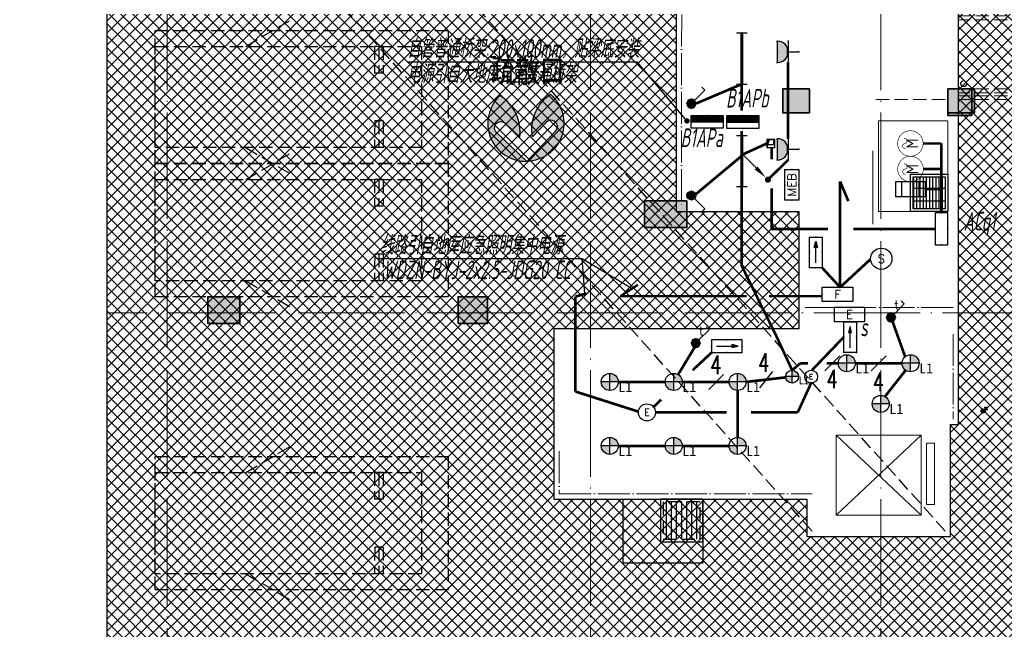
# Model space of a CAD drawing. Extents: x 2803505 to 5851001, y -1372902 to 24339.
# Drawn here: x 2844173 to 2862703, y -725769 to -714289 of the extents above; entities that cross this region are included whole.
import ezdxf
from ezdxf.enums import TextEntityAlignment as Align
from ezdxf.xclip import XClip

# ---------------------------------------------------------------- set-up
doc = ezdxf.new("R2010")
doc.units = 0
doc.header["$LTSCALE"] = 1000
doc.header["$MEASUREMENT"] = 0
doc.header["$XCLIPFRAME"] = 2
for name, pattern in [('#P_--_20B1_001_t3$0$DASH', [0.35, 0.25, -0.1]), ('__DASH', [0.35, 0.25, -0.1]), ('DASH', [0.35, 0.25, -0.1]), ('DOTE', [2.4200000000000004, 2, -0.2, 0.02, -0.2]), ('HIDDEN', [0.375, 0.25, -0.125])]:
    doc.linetypes.add(name, pattern=pattern)
doc.layers.get('0').update_dxf_attribs({"linetype": 'CONTINUOUS'})
for name, color, linetype in [('!!电气', 1, 'CONTINUOUS'), ('0-R疏散口', 20, 'CONTINUOUS'), ('0-R集水坑', 191, 'CONTINUOUS'), ('DIM-消防', 3, 'CONTINUOUS'), ('DIM-照明', 7, 'CONTINUOUS'), ('E-天花灯具', 92, 'CONTINUOUS'), ('ELEMENT', 3, 'CONTINUOUS'), ('EQUIP-插座', 3, 'CONTINUOUS'), ('EQUIP-照明', 3, 'CONTINUOUS'), ('EQUIP-箱柜', 3, 'CONTINUOUS'), ('HS-A-停车位（标准）', 9, 'CONTINUOUS'), ('LWIRE', 4, 'CONTINUOUS'), ('TEL_TEXT', 7, 'CONTINUOUS'), ('VPIPE-雨水', 4, 'DASH'), ('WIRE-动力', 7, 'CONTINUOUS'), ('WIRE-应急', 1, 'DASH'), ('WIRE-消防', 4, 'CONTINUOUS'), ('WIRE-照明', 2, 'CONTINUOUS'), ('人防集水坑', 11, 'CONTINUOUS'), ('审核', 1, 'CONTINUOUS'), ('疏散口', 20, 'CONTINUOUS')]:
    doc.layers.add(name, color=color, linetype=linetype)
for name, color, linetype, lineweight in [('3.5方案汇报，与郭总、侯月琴确定户型_t8$0$STAIR', 2, 'CONTINUOUS', 18), ('DOTE', 19, 'DOTE', 9), ('PUB_HATCH', 8, 'CONTINUOUS', 9), ('STAIR', 252, 'CONTINUOUS', 20), ('填充', 251, 'CONTINUOUS', 5), ('排水', 252, 'CONTINUOUS', 20), ('砼柱', 2, 'CONTINUOUS', 35)]:
    doc.layers.add(name, color=color, linetype=linetype, lineweight=lineweight)
doc.styles.add('-宋体', font='', dxfattribs={"width": 0.8})
doc.styles.add('_TCH_DIM_T3', font='SIMPLEX.shx', dxfattribs={"width": 0.7058823529411765, "bigfont": 'GBCBIG.shx'})
doc.styles.add('_TCH_LABEL', font='COMPLEX', dxfattribs={"bigfont": 'GBCBIG'})
doc.styles.add('_TEL_DIM', font='SIMPLEX', dxfattribs={"width": 0.8, "height": 3.5, "bigfont": 'HZTXT'})
doc.styles.add('HZTXT', font='gbeitc.shx', dxfattribs={"width": 0.8, "height": 400, "bigfont": 'hztxt.shx'})
doc.styles.get("Standard").update_dxf_attribs({"font": 'gbenor.shx', "bigfont": 'gbcbig.shx'})
doc.styles.add('黑体', font='simhei.ttf')
doc.styles.get('-宋体').set_extended_font_data('SimSun')

# ---------------------------------------------------------------- blocks, each defined once
blk = doc.blocks.new('A$C1DD019F9')
at = {"layer": '疏散口'}
h = blk.add_hatch(color=256, dxfattribs=at)
edge = h.paths.add_edge_path()
edge.add_line((1657.837590239942, 3315.723901660649), (367.3306208625436, 2025.216944172512))
edge.add_arc((562.7390984487897, 1829.808464785995), 276.3493204781321, 134.999999736071, 315.0000450135555)
edge.add_line((758.1477304548025, 1634.400139819365), (1381.488251060247, 2257.740654682275))
edge.add_arc((-487.2515846193137, 1989.868379143272), 1887.841129295078, -24.12321173134552, 8.157426411511608, ccw=False)
edge.add_arc((-487.2518275084583, 1989.868449001487), 1887.841379523462, 303.5961554791981, 335.8767893464231, ccw=False)
edge.add_arc((1657.83757689014, 1657.627985069564), 1658.095916591085, 89.99999953869542, 228.4172749558772, ccw=False)
h = blk.add_hatch(color=256, dxfattribs=at)
edge = h.paths.add_edge_path()
edge.add_line((1657.837590239942, 3315.723901660649), (2948.344559617341, 2025.216944172512))
edge.add_arc((2752.936082031095, 1829.808464785995), 276.3493204781321, -135.00004501355562, 45.000000263928996, ccw=False)
edge.add_line((2557.527450025082, 1634.400139819365), (1934.186929419636, 2257.740654682275))
edge.add_arc((3802.926765099197, 1989.868379143272), 1887.841129295078, 171.8425735884883, 204.1232117313454)
edge.add_arc((3802.927007988342, 1989.868449001489), 1887.841379523464, 204.123210653577, 236.403844520802)
edge.add_arc((1657.837603589745, 1657.627985069564), 1658.095916591085, 311.5827250441228, 450.0000004613047)
for points in [[(1657.837590239942, 3315.723901660649), (367.3306208625437, 2025.216944172512, 1.000000395120669), (758.1477304548025, 1634.400139819365), (1381.488251060247, 2257.740654682275, -0.1417897514410627), (1235.721885070204, 1218.307265423704, -0.141789732410033), (557.3581269979476, 417.3751685111782, -0.6899650482418342), (1657.837590239942, 3315.723901660649)], [(1657.837590239942, 3315.723901660649), (2948.344559617341, 2025.216944172512, -1.000000395120669), (2557.527450025082, 1634.400139819365), (1934.186929419636, 2257.740654682275, 0.1417897514410627), (2079.953295409679, 1218.307265423704, 0.141789732410033), (2758.317053481937, 417.3751685111782, 0.6899650482418342), (1657.837590239942, 3315.723901660649)]]:
    blk.add_lwpolyline(points, format="xyb", close=True, dxfattribs=at)
blk = doc.blocks.new('A$C25A378E3')
at = {"layer": 'HS-A-停车位（标准）', "linetype": 'DASH'}
for p, q in [((299.9288666398497, 4280.200665866025), (299.9276344913524, 4120.200664976728)), ((299.9288666398497, 4280.200665866025), (799.9285807174165, 4280.00894703425)), ((799.9285807174165, 4280.00894703425), (799.9273485837039, 4120.008946264163)), ((1699.929113851395, 4280.193678615266), (1699.927881702897, 4120.19367778569)), ((1699.929113851395, 4280.193678615266), (2199.928827928961, 4280.001959843212)), ((2199.928827928961, 4280.001959843212), (2199.927595795365, 4120.001958953799)), ((299.9276344913524, 4120.200664976728), (799.9273485837039, 4120.008946264163)), ((299.9282505712472, 4200.200665451237), (799.9279646449722, 4200.00894667895)), ((1699.927881702897, 4120.19367778569), (2199.927595795365, 4120.001958953799)), ((1699.928497782676, 4200.193678200361), (2199.928211856517, 4200.001959428308)), ((300.0205537431175, 1700.046125917463), (-199.9740653929766, 2550.049336581258)), ((2200.020893819514, 1700.035927985562), (2700.026429273654, 2550.032717227354))]:
    blk.add_line(p, q, dxfattribs=at)
for points in [[(1.164153218269348e-10, 5499.999999999884), (2499.999999842257, 5499.971898506512), (2499.938176556607, -0.02810114610474557), (-0.06182328553404659, 3.472669050097466e-07)], [(299.9943796824664, 4999.996627852321), (2199.994379562442, 4999.975270717288), (2199.938176575466, -0.02472896687686443), (299.9381766954903, -0.003371831844560802)]]:
    blk.add_lwpolyline(points, close=True, dxfattribs=at)
blk = doc.blocks.new('TIY8O')
at = {"layer": '0-R集水坑', "linetype": 'DASH'}
h = blk.add_hatch(dxfattribs=at)
h.set_pattern_fill('LINE', color=191, scale=100, angle=-90.00000000000006, style=0)
h.set_pattern_definition([(270, (-235326.6603705898, -492619.8195465856), (95.25, -7.876661409549766e-14), [])])
h.paths.add_polyline_path([(251192.714674465, 63602.66983472076), (251192.7093475896, 62902.669904932), (250492.7095668054, 62902.67580823865), (250492.7161997986, 63602.67580820792)])
at = {"layer": '0-R集水坑', "color": 191, "elevation": 0.4327255357110903}
for points in [[(250442.7090580211, 62452.68549320343), (251942.7090579913, 62452.67601750753), (251942.7166385491, 63652.67601748332), (250442.7166385789, 63652.68549317922)], [(251242.7159861337, 63652.66910502905), (251242.7089670943, 62852.66910505909), (250442.7091281175, 62852.67624693047), (250442.7166384909, 63652.67624689624)]]:
    blk.add_lwpolyline(points, close=True, dxfattribs=at)
at = {"layer": '0-R集水坑', "color": 191, "linetype": 'DASH', "elevation": 0.4327255357110903}
blk.add_lwpolyline([(251192.714674465, 63602.66983472076), (251192.7093475896, 62902.669904932), (250492.7095668054, 62902.67580823865), (250492.7161997986, 63602.67580820792)], close=True, dxfattribs=at)
blk = doc.blocks.new('FSFSFASFSFESFSEF')
at = {"layer": '人防集水坑', "ltscale": 0.8}
h = blk.add_hatch(dxfattribs=at)
h.set_pattern_fill('GRATE', color=256, scale=75, style=0)
h.set_pattern_definition([(270, (-806039.3574039747, 23438904.07928268), (59.53125, -1.822618869043522e-14), []), (360, (-806039.3574039747, 23438904.07928268), (8.748522416193854e-14, 238.125), [])])
h.paths.add_polyline_path([(286466.5787021541, 761315.5335229017), (287066.5787021541, 761315.5335229017), (287066.5787021541, 760715.5335229017), (286466.5787021541, 760715.5335229017)])
at = {"layer": '人防集水坑'}
for points in [[(287116.5787021541, 760665.5335229017), (286416.5787021541, 760665.5335229017), (286416.5787021541, 761365.5335229017), (287116.5787021541, 761365.5335229017)], [(287066.5787021541, 760715.5335229017), (286466.5787021541, 760715.5335229017), (286466.5787021541, 761315.5335229017), (287066.5787021541, 761315.5335229017)]]:
    blk.add_lwpolyline(points, close=True, dxfattribs=at)
at = {"layer": '排水'}
blk.add_lwpolyline([(285816.5787021536, 760665.5335229018), (287116.5787021536, 760665.5335229018), (287116.5787021534, 762365.5335229018), (285816.5787021534, 762365.5335229018)], close=True, dxfattribs=at)
blk = doc.blocks.new('DFBFBFBGF')
at = {"layer": 'STAIR', "color": 252, "linetype": '#P_--_20B1_001_t3$0$DASH'}
for p, q in [((293136.325158803, 754230.1456084143), (287316.5787030022, 754230.1456084143)), ((293136.3251588018, 754030.1456084143), (293136.325158803, 754230.1456084143)), ((293136.3251588031, 754160.1456084616), (287316.5787030022, 754160.1456084708)), ((293136.3251588029, 754100.1456084616), (287316.5787030022, 754100.1456084704)), ((293136.3251588018, 754030.1456084143), (287316.5787030022, 754030.1456084145)), ((288716.325158803, 753970.1456084145), (293136.3251588018, 753970.1456083918)), ((293136.325158803, 752730.1456083826), (287316.5787030022, 752730.1456085002)), ((293136.3251588018, 752530.1456083826), (293136.325158803, 752730.1456083826)), ((293136.3251588031, 752660.1456084299), (287316.5787030022, 752660.1456085349)), ((293136.3251588029, 752600.1456084299), (287316.5787030022, 752600.1456085352)), ((293136.3251588018, 752530.1456083826), (287316.5787030022, 752530.1456085071))]:
    blk.add_line(p, q, dxfattribs=at)
blk.add_lwpolyline([(293136.325158803, 754230.1456084143), (294636.325158803, 754230.1456084143), (294636.325158803, 752530.1456083859), (293136.325158803, 752530.1456083859)], close=True, dxfattribs=at)
at = {"layer": '审核', "color": 252, "linetype": 'HIDDEN', "ltscale": 0.2}
blk.add_line((289519.4158324369, 752530.1456084601), (289519.4158324566, 754230.1456084143), dxfattribs=at)
blk = doc.blocks.new('A$C24B36177')
for points in [[(-101788.2715234833, -18497.00265675376), (-102288.2715234833, -18497.00265675376), (-102288.2715234833, -18947.00265675376), (-101788.2715234833, -18947.00265675376)], [(-98688.27152348333, -18497.00265675376), (-99188.27152348333, -18497.00265675376), (-99188.27152348333, -18947.00265675376), (-98688.27152348333, -18947.00265675376)], [(-104088.2823892349, -20597.00265675364), (-104888.2823892349, -20597.00265675364), (-104888.2823892349, -21097.00265675364), (-104088.2823892349, -21097.00265675364)], [(-112488.2715234833, -22397.00265675364), (-113088.2715234833, -22397.00265675364), (-113088.2715234833, -22897.00265675364), (-112488.2715234833, -22897.00265675364)], [(-108388.2715234832, -22897.00265675364), (-107838.2715234832, -22897.00265675364), (-107838.2715234832, -22397.00265675364), (-108388.2715234832, -22397.00265675364)]]:
    blk.add_hatch(color=252).paths.add_polyline_path(points)
at = {"layer": '砼柱', "color": 252, "lineweight": 35}
for points in [[(-101788.2715234833, -18497.00265675376), (-102288.2715234833, -18497.00265675376), (-102288.2715234833, -18947.00265675376), (-101788.2715234833, -18947.00265675376)], [(-98688.27152348333, -18497.00265675376), (-99188.27152348333, -18497.00265675376), (-99188.27152348333, -18947.00265675376), (-98688.27152348333, -18947.00265675376)], [(-104088.2823892349, -20597.00265675364), (-104888.2823892349, -20597.00265675364), (-104888.2823892349, -21097.00265675364), (-104088.2823892349, -21097.00265675364)], [(-112488.2715234833, -22397.00265675364), (-113088.2715234833, -22397.00265675364), (-113088.2715234833, -22897.00265675364), (-112488.2715234833, -22897.00265675364)], [(-108388.2715234832, -22897.00265675364), (-107838.2715234832, -22897.00265675364), (-107838.2715234832, -22397.00265675364), (-108388.2715234832, -22397.00265675364)]]:
    blk.add_lwpolyline(points, close=True, dxfattribs=at)
blk = doc.blocks.new('A$C74D73064')
at = {"layer": 'PUB_HATCH'}
blk.add_hatch(color=252, dxfattribs=at).paths.add_polyline_path([(1366.763577650301, 65922.25380453619), (916.7635776503012, 65922.25380453619), (916.7635776503012, 65422.25380453619), (1366.763577650301, 65422.25380453619)])
at = {"layer": '填充'}
h = blk.add_hatch(dxfattribs=at)
h.set_pattern_fill('ANSI37', color=252, scale=100, style=0)
h.set_pattern_definition([(45, (953418.0689988486, -464688.2486653434), (-112.2532015133644, 112.2532015133644), []), (135, (953418.0689988486, -464688.2486653434), (-112.2532015133644, -112.2532015133644), [])])
h.paths.add_polyline_path([(-14883.24657612492, 70322.25548036379), (39116.74029141641, 70322.25548036379), (39116.74029141641, 50822.25548154057), (-14883.24657612492, 50822.25548154057)])
h.paths.add_polyline_path([(-1883.245113453828, 67422.29268095532), (-1883.298365108087, 67422.2499491538), (-4183.506522695068, 67422.2499505431), (-4183.459693771438, 63622.29409954284), (-1883.245802723803, 63622.28858335229), (-1883.245280408068, 61422.56304480421), (-6483.052808453562, 61422.56158439867), (-6483.052809515619, 58222.55929603253), (-1733.24666046747, 58222.5592971961), (-1733.246263705427, 57522.29680770764), (966.75373735209, 57522.296807718), (966.7560266151559, 59622.35956726602), (1116.760783986654, 59622.22407580406), (1116.758494808571, 61422.42511312739), (1116.757451254758, 61422.53944550065), (1116.764397459454, 67422.28934755625)], flags=16)
h.paths.add_polyline_path([(28416.52837015979, 63622.29192543851), (28416.52719244442, 67422.25325119036), (26117.14164646191, 67422.25844941061), (26117.14164806681, 67422.29158126056), (23117.14164118294, 67422.29158126056), (23116.79998004087, 61422.56216836168), (18516.80651620356, 61422.56070896034), (18516.80691674957, 58222.56222750584), (23266.79900158942, 58222.56222766545), (23266.79899674351, 57522.29593126522), (25966.79899780103, 57522.29593127558), (25966.7989977973, 59622.2920976801), (26416.80034946487, 59622.29314419447), (26416.80034955358, 61422.56077466119), (26116.80271170358, 61422.53856905812), (26117.14164408576, 63622.29199816036)], flags=16)
at = {"color": 252}
for points in [[(-14883.24657612492, 70322.25548036373), (39116.74029141641, 70322.25548036373), (39116.74029141641, 50822.25548154057), (-14883.24657612492, 50822.25548154057)], [(-1883.245113453828, 67422.29268095526), (-1883.298365108087, 67422.24994915375), (-4183.506522695068, 67422.24995054305), (-4183.459693771438, 63622.29409954278), (-1883.245802723803, 63622.28858335223), (-1883.245280408068, 61422.56304480415), (-6483.052808453562, 61422.56158439873), (-6483.052809515619, 58222.55929603253), (-1733.24666046747, 58222.5592971961), (-1733.246263705427, 57522.29680770764), (966.75373735209, 57522.296807718), (966.7560266151559, 59622.35956726596), (1116.760783986654, 59622.224075804), (1116.758494808571, 61422.42511312733), (1116.757451254758, 61422.53944550059), (1116.764397459454, 67422.2893475563)]]:
    blk.add_lwpolyline(points, close=True, dxfattribs=at)
at = {"layer": '3.5方案汇报，与郭总、侯月琴确定户型_t8$0$STAIR', "color": 252}
for p, q in [((416.7534364764579, 59422.2468803107), (-1183.246563524008, 57922.2468803121)), ((-1183.246563524008, 59422.2468803107), (416.7534364764579, 57922.2468803121))]:
    blk.add_line(p, q, dxfattribs=at)
for points in [[(-1183.246563524008, 57922.2468803121), (-1183.246563524008, 59422.2468803107), (416.7534364764579, 59422.2468803107), (416.7534364764579, 57922.2468803121)], [(516.7534364669118, 58122.24688042758), (516.7534364669118, 59272.24688042805), (666.7534364697058, 59272.24688042805), (666.7534364697058, 58122.24688042758)]]:
    blk.add_lwpolyline(points, close=True, dxfattribs=at)
at = {"layer": 'DOTE', "color": 252}
for p, q in [((-13744.96489886986, 93136.92275867716), (-13744.96489886986, 8148.87607650971)), ((-5794.964898869861, 93136.92275867716), (-5794.964898869861, 8148.87607650971)), ((-344.9648988698609, 93136.92275867716), (-344.9648988698609, 8148.87607650971)), ((196116.0437006019, 61719.25646164967), (-86385.24772744626, 61719.25646164967))]:
    blk.add_line(p, q, dxfattribs=at)
at = {"layer": 'DOTE', "color": 252, "linetype": 'DOTE', "ltscale": 0.3}
for p, q in [((-4083.231617064332, 67322.56009748916), (-4083.512988365372, 63722.29424634459)), ((1016.567024466, 61822.07640173798), (-1783.433504528133, 61822.07844337658)), ((1017.095884542447, 61322.52799729933), (1017.095884542447, 59722.25773711945)), ((-6383.052609497914, 59122.25950459251), (-6383.052607165766, 58322.25957977993)), ((-6383.052609466482, 58322.25957977993), (-1633.246858521365, 58322.25959362602))]:
    blk.add_line(p, q, dxfattribs=at)
at = {"layer": 'PUB_HATCH', "color": 252}
blk.add_lwpolyline([(1366.763577650301, 65922.25380453619), (916.7635776503012, 65922.25380453619), (916.7635776503012, 65422.25380453619), (1366.763577650301, 65422.25380453619)], close=True, dxfattribs=at)
at = {"layer": 'STAIR', "color": 252, "linetype": '#P_--_20B1_001_t3$0$DASH'}
blk.add_line((-433.242937385221, 65722.24584208231), (916.7534365998581, 65722.2458416092), dxfattribs=at)
at = {"layer": 'STAIR', "color": 252}
blk.add_lwpolyline([(-493.247581881471, 64763.78181952855), (-493.255231945077, 63382.24629604642)], dxfattribs=at)
at = {"layer": '填充', "color": 252}
for points in [[(-14883.24657612492, 70322.25548036379), (39116.74029141641, 70322.25548036379), (39116.74029141641, 50822.25548154057), (-14883.24657612492, 50822.25548154057)], [(-1883.245113453828, 67422.29268095532), (-1883.298365108087, 67422.2499491538), (-4183.506522695068, 67422.2499505431), (-4183.459693771438, 63622.29409954284), (-1883.245802723803, 63622.28858335229), (-1883.245280408068, 61422.56304480421), (-6483.052808453562, 61422.56158439867), (-6483.052809515619, 58222.55929603253), (-1733.24666046747, 58222.5592971961), (-1733.246263705427, 57522.29680770764), (966.75373735209, 57522.296807718), (966.7560266151559, 59622.35956726602), (1116.760783986654, 59622.22407580406), (1116.758494808571, 61422.42511312739), (1116.757451254758, 61422.53944550065), (1116.764397459454, 67422.28934755625)]]:
    blk.add_lwpolyline(points, close=True, dxfattribs=at)
at = {"layer": '砼柱', "color": 252, "lineweight": 35}
blk.add_lwpolyline([(1366.763577650301, 65922.25380453619), (916.7635776503012, 65922.25380453619), (916.7635776503012, 65422.25380453619), (1366.763577650301, 65422.25380453619)], close=True, dxfattribs=at)
at = {"color": 252}
for name, p in [('A$C24B36177', (100104.7992927883, 84419.25646130543)), ('DFBFBFBGF', (-286199.8252656229, -686807.6532554035)), ('FSFSFASFSFESFSEF', (-286199.8252659943, -697043.2866348091))]:
    blk.add_blockref(name, p, dxfattribs=at)
at = {"layer": '0-R疏散口', "color": 252, "xscale": -0.4305656706515025, "yscale": 0.4305656706515025, "zscale": 0.4305656706515025, "rotation": 181.4259203059818}
blk.add_blockref('A$C1DD019F9', (-7741.420850994647, 65973.20232567424), dxfattribs=at)
at = {"layer": '0-R集水坑', "color": 252, "xscale": -1}
blk.add_blockref('TIY8O', (246759.48115165, -5430.161802409682, -0.4327255357110903), dxfattribs=at)
at = {"layer": 'HS-A-停车位（标准）', "color": 252, "linetype": 'DASH', "rotation": 270.0006440387873}
for p in [(-13969.96554396371, 67022.19143212365), (-13969.96554396395, 64522.19143212365), (-13969.96410182212, 59022.19802928611)]:
    blk.add_blockref('A$C25A378E3', p, dxfattribs=at)
at = {"layer": '0-R疏散口', "color": 252, "style": '-宋体', "width": 0.75}
blk.add_text('疏散口', height=450, dxfattribs=at).set_placement((-7665.338529155822, 66042.07230047788))
blk = doc.blocks.new('$equip$00001159')
for p, q in [((-1.200000000000728, 0.25), (-1.200000000000728, -0.25)), ((-1.200000000000728, 0), (1.200000000000728, 0)), ((1.200000000000728, 0.25), (1.200000000000728, -0.25))]:
    blk.add_line(p, q)
at = {"const_width": 0.14}
blk.add_lwpolyline([(-1.200000000000728, 0), (1.200000000000728, 0)], dxfattribs=at)
at = {"layer": 'EQUIP-照明'}
for p in [(-1.200000000000728, 0), (0, 0), (1.200000000000728, 0)]:
    blk.add_point(p, dxfattribs=at)
at = {"layer": 'EQUIP-照明', "flags": 9}
blk.add_attdef('A', (0, 0), '', height=2e-05, dxfattribs=at)
blk = doc.blocks.new('$equip$00002540')
blk.add_hatch(color=256).paths.add_polyline_path([(0.2400000000016007, 0.3720000000030268), (0.2400000000016007, 0.2280000000064319), (0.5280000000020664, 0.3000000000029104)])
for p, q in [((-0.7199999999975262, 0.6000000000058208), (-0.7199999999975262, 0)), ((0.7199999999975262, 0.6000000000058208), (-0.7199999999975262, 0.6000000000058208)), ((0.7199999999975262, 0), (0.7199999999975262, 0.6000000000058208)), ((-0.7199999999975262, 0), (0.7199999999975262, 0)), ((0.2400000000016007, 0.3720000000030268), (0.2400000000016007, 0.2280000000064319)), ((0.5280000000020664, 0.3000000000029104), (0.2400000000016007, 0.3720000000030268)), ((0.2400000000016007, 0.2280000000064319), (0.5280000000020664, 0.3000000000029104))]:
    blk.add_line(p, q)
at = {"color": 7}
blk.add_line((-0.4800000000032014, 0.3000000000029104), (0.4800000000032014, 0.3000000000029104), dxfattribs=at)
at = {"const_width": 0.04}
blk.add_lwpolyline([(-0.7199999999975262, 0.6000000000058208), (-0.7199999999975262, 0), (0.7199999999975262, 0), (0.7199999999975262, 0.6000000000058208), (-0.7199999999975262, 0.6000000000058208), (-0.7199999999975262, 0)], dxfattribs=at)
for p in [(0, 0.6000000000058208), (-0.7199999999975262, 0.3000000000029104), (0, 0), (0.7199999999975262, 0.3000000000029104)]:
    blk.add_point(p)
at = {"color": 7, "style": '_TEL_DIM', "flags": 1}
blk.add_attdef('A', text='', height=2e-05, dxfattribs=at).set_placement((0, 0), align=Align.MIDDLE_CENTER)
blk = doc.blocks.new('$equip$00002534')
for p, q in [((-0.7200000000011642, 0.6599999999998545), (-0.7200000000011642, 0)), ((0.7200000000011642, 0.6599999999998545), (-0.7200000000011642, 0.6599999999998545)), ((0.7200000000011642, 0), (0.7200000000011642, 0.6599999999998545)), ((-0.7200000000011642, 0), (0.7200000000011642, 0))]:
    blk.add_line(p, q)
at = {"const_width": 0.04}
blk.add_lwpolyline([(-0.7200000000011642, 0.6599999999998545), (-0.7200000000011642, 0), (0.7200000000011642, 0), (0.7200000000011642, 0.6599999999998545), (-0.7200000000011642, 0.6599999999998545), (-0.7200000000011642, 0)], dxfattribs=at)
for p in [(0, 0.6599999999998545), (-0.7200000000011642, 0.3299999999981083), (0, 0), (0.7200000000011642, 0.3299999999981083)]:
    blk.add_point(p)
at = {"color": 7, "style": '_TEL_DIM'}
blk.add_attdef('$TEXT$', text='', height=0.4, dxfattribs=at).set_placement((0, 0.3299999999981083), align=Align.MIDDLE_CENTER)
at = {"color": 7, "style": '_TEL_DIM', "flags": 1}
blk.add_attdef('A', text='', height=2e-05, dxfattribs=at).set_placement((0, 0), align=Align.MIDDLE_CENTER)
blk = doc.blocks.new('右向疏散')
h = blk.add_hatch(color=256)
h.paths.add_polyline_path([(201.6000000294297, 120.0000000011641), (86.4000000525266, 148.79999999539), (86.4000000525266, 120.0000000011642)])
h.paths.add_polyline_path([(201.6000000294298, 120.0000000011642), (86.4000000525266, 120.0000000011642), (86.4000000525266, 91.19999998365529)])
at = {"color": 7}
blk.add_line((-201.6000000294298, 120.0000000011642), (201.6000000294298, 120.0000000011642), dxfattribs=at)
for p, q in [((201.6000000294298, 120.0000000011642), (86.4000000525266, 148.79999999539)), ((86.4000000525266, 148.79999999539), (86.4000000525266, 91.19999998365529)), ((86.4000000525266, 91.19999998365529), (201.6000000294298, 120.0000000011642))]:
    blk.add_line(p, q)
blk.add_lwpolyline([(-287.9999999990687, 240.0000000023283), (287.9999999990687, 240.0000000023283), (287.9999999990687, 0), (-287.9999999990687, 0)], close=True)
blk = doc.blocks.new('$equip_U$00000098(lemon-PC)')
for p in [(-0.7199999997392297, 0), (2.328306436538696e-10, 0), (0.720000000204891, 0), (-0.7199999997392297, -0.3000000000029104), (0.720000000204891, -0.3000000000029104), (-0.7199999997392297, -0.6000000000058208), (2.328306436538696e-10, -0.6000000000058208), (0.720000000204891, -0.6000000000058208)]:
    blk.add_point(p)
at = {"xscale": 0.002499999944120646, "yscale": 0.002499999944120646, "zscale": 0.002499999944120646}
blk.add_blockref('右向疏散', (2.328306436538696e-10, -0.6000000000058208), dxfattribs=at)
at = {"color": 7, "style": '_TCH_DIM_T3', "flags": 1}
for tag in ['REMARK', 'A']:
    blk.add_attdef(tag, text='', height=2.5e-05, dxfattribs=at).set_placement((2.328306436538696e-10, 0), align=Align.MIDDLE_CENTER)
at = {"color": 7, "style": '_TCH_DIM_T3'}
blk.add_attdef('$TEXT$', text='', height=2.5e-05, dxfattribs=at).set_placement((2.328306436538696e-10, -0.6000000000058208), align=Align.MIDDLE_CENTER)
blk = doc.blocks.new('*X10')
at = {"color": 0}
for p, q in [((-250, 32.84271247461896), (-182.842712474619, 100)), ((-250, 68.19805153394634), (-218.1980515339463, 100)), ((-247.4873734152916, 0), (-147.4873734152916, 100)), ((-212.1320343559642, 0), (-112.1320343559642, 100)), ((-176.7766952966369, 0), (-76.77669529663686, 100)), ((-141.4213562373095, 0), (-41.42135623730948, 100)), ((-106.0660171779821, 0), (-6.066017177982118, 100)), ((-70.71067811865474, 0), (29.28932188134526, 100)), ((-35.35533905932737, 0), (64.64466094067264, 100)), ((0, 0), (100, 100)), ((35.35533905932737, 0), (135.3553390593274, 100)), ((70.71067811865474, 0), (170.7106781186548, 100)), ((106.0660171779821, 0), (206.0660171779821, 100)), ((141.4213562373095, 0), (241.4213562373095, 100)), ((176.7766952966369, 0), (250, 73.22330470336315)), ((212.1320343559642, 0), (250, 37.86796564403577)), ((247.4873734152916, 0), (250, 2.512626584708425))]:
    blk.add_line(p, q, dxfattribs=at)
blk = doc.blocks.new('$equip$00001414')
for p, q in [((0.75, 0.5999999999985448), (-0.75, 0.5999999999985448)), ((-0.75, 0.5999999999985448), (-0.75, 0)), ((0.75, 0), (0.75, 0.5999999999985448)), ((-0.75, 0.2999999999992724), (0.75, 0.2999999999992724)), ((-0.75, 0), (0.75, 0))]:
    blk.add_line(p, q)
at = {"const_width": 0.3}
blk.add_lwpolyline([(-0.75, 0.1500000000014552), (0.75, 0.1500000000014552)], dxfattribs=at)
for p in [(0, 0.5999999999985448), (-0.75, 0.2999999999992724), (0, 0), (0.75, 0.2999999999992724)]:
    blk.add_point(p)
at = {"xscale": 0.00300000000061118, "yscale": 0.00300000000061118, "zscale": 0.00300000000061118}
blk.add_blockref('*X10', (0, 0), dxfattribs=at)
at = {"style": '_TCH_LABEL', "flags": 9}
blk.add_attdef('A', (0, 0), '', height=2e-05, dxfattribs=at)
blk = doc.blocks.new('$equip$00001838')
blk.add_circle((0, 0), 0.5)
at = {"style": '_TEL_DIM'}
blk.add_attdef('$TEXT$', text='', height=0.4, dxfattribs=at).set_placement((0, 0), align=Align.MIDDLE_CENTER)
at = {"style": '_TEL_DIM', "flags": 1}
blk.add_attdef('A', text='', height=2e-05, dxfattribs=at).set_placement((0, 0), align=Align.MIDDLE_CENTER)
blk = doc.blocks.new('A$C04F44ECC')
at = {"layer": '!!电气'}
for p, q in [((0, 0), (-300, 0)), ((-300, 0), (-300, -300)), ((-250, -200), (-250, 0)), ((0, 0), (-223.3450037743896, -26.92685067094862)), ((-50, 0), (-50, -200)), ((0, -300), (0, 0)), ((-223.3450037743896, -26.92685067094862), (-300, -300)), ((-300, -300), (0, -300)), ((-50, -200), (-250, -200))]:
    blk.add_line(p, q, dxfattribs=at)
blk = doc.blocks.new('$equip$00001413')
for p, q in [((0.75, 0.5999999999985448), (-0.75, 0.5999999999985448)), ((-0.75, 0.5999999999985448), (-0.75, 0)), ((0.75, 0), (0.75, 0.5999999999985448)), ((-0.75, 0), (0.75, 0))]:
    blk.add_line(p, q)
for p in [(0, 0.5999999999985448), (-0.75, 0.2999999999992724), (0, 0), (0.75, 0.2999999999992724)]:
    blk.add_point(p)
at = {"style": '_TCH_LABEL', "flags": 9}
blk.add_attdef('A', (0, 0), '', height=2e-05, dxfattribs=at)
blk = doc.blocks.new('SWJ')
at = {"color": 2}
for p, q in [((-275, -85), (-275, 85)), ((-175, -85), (-175, 85)), ((-75, -85), (-75, 85))]:
    blk.add_line(p, q, dxfattribs=at)
blk.add_lwpolyline([(-350, 85), (-350, -85), (0, -85), (0, 85)], close=True, dxfattribs=at)
blk = doc.blocks.new('$element$00000297')
at = {"const_width": 0.02333333333333333}
blk.add_lwpolyline([(0, -1.000000000014552, 0.9999999999999999), (0, 0, 0.9999999999999999), (0, -1.000000000014552, 0.9999999999999999)], format="xyb", close=True, dxfattribs=at)
for points in [[(0, -0.7166666666762467, 0.9862075570774907), (-0.2000000000007276, -0.750000000009095, 0.8591250382240644)], [(0, -0.7166666666762467, 1.013985334855246), (0.2000000000043656, -0.6833333333415794, -1.197218425872431)]]:
    blk.add_lwpolyline(points, format="xyb", dxfattribs=at)
at = {"flags": 9}
blk.add_attdef('S', (0, 0), '', height=6.66666666667e-06, dxfattribs=at)
at = {"flags": 8}
blk.add_attdef('M', text='', height=0.4666666666694661, dxfattribs=at).set_placement((3.637978807091713e-12, -0.3500000000003638), align=Align.MIDDLE_CENTER)
blk = doc.blocks.new('$equip$00001237')
for p, q in [((-0.5, 1.05000000000291), (-0.5, 1)), ((-0.5, 1), (0.5, 1)), ((0.5, 1.05000000000291), (0.5, 1)), ((0.5, 0.5), (-0.5, 0.5)), ((0, 0.5), (0, 0))]:
    blk.add_line(p, q)
blk.add_arc((0, 1), 0.500000000000025, 180, 0)
for p in [(0, 1), (-0.5, 0.5), (0.5, 0.5), (0, 0)]:
    blk.add_point(p)
for points in [[(0.4330127018911298, 0.75), (-0.4330127018911298, 0.75), (0.5, 1), (-0.5, 1)], [(0.25, 0.5669872981088702), (-0.25, 0.5669872981088702), (0.4330127018911298, 0.75), (-0.4330127018911298, 0.75)], [(0, 0.5), (0, 0.5), (0.25, 0.5669872981088702), (-0.25, 0.5669872981088702)]]:
    blk.add_solid(points)
at = {"flags": 9}
blk.add_attdef('A', (0, 0), '', height=2e-05, dxfattribs=at)
blk = doc.blocks.new('$equip$00001962')
for p, q in [((0.1473139127519971, 0.3556472460822988), (0.625000000003638, 0.8333333333339397)), ((0.625000000003638, 0.8333333333339397), (0.7664213562420628, 0.6919119770955149))]:
    blk.add_line(p, q)
blk.add_circle((3.637978807091713e-12, 0.2083333333339397), 0.2083333333334168)
for p in [(-0.2083333333284827, 0.2083333333375776), (1.091393642127514e-11, 0.4166666666660603), (1.091393642127514e-11, 0), (0.2083333333393966, 0.2083333333375776)]:
    blk.add_point(p)
for points in [[(-0.1804219591176661, 0.312500000001819), (0.1804219591249421, 0.312500000001819), (-0.2083333333284827, 0.2083333333339397), (0.2083333333357587, 0.2083333333339397)], [(-0.1804219591176661, 0.1041666666660603), (0.1804219591249421, 0.1041666666660603), (-0.2083333333284827, 0.2083333333339397), (0.2083333333357587, 0.2083333333339397)], [(-0.1041666666642413, 0.3887552924552438), (0.1041666666715173, 0.3887552924552438), (-0.1804219591176661, 0.312500000001819), (0.1804219591249421, 0.312500000001819)], [(-0.1041666666642413, 0.02791137421263556), (0.1041666666715173, 0.02791137421263556), (-0.1804219591176661, 0.1041666666660603), (0.1804219591249421, 0.1041666666660603)], [(3.637978807091713e-12, 0.4166666666660603), (3.637978807091713e-12, 0.4166666666660603), (-0.1041666666642413, 0.3887552924552438), (0.1041666666715173, 0.3887552924552438)], [(3.637978807091713e-12, 1.818989403545856e-12), (3.637978807091713e-12, 1.818989403545856e-12), (-0.1041666666642413, 0.02791137421263556), (0.1041666666715173, 0.02791137421263556)]]:
    blk.add_solid(points)
at = {"layer": 'TEL_TEXT', "style": '_TEL_DIM', "flags": 1}
blk.add_attdef('A', text='', height=2e-05, dxfattribs=at).set_placement((0, 0), align=Align.MIDDLE_CENTER)
blk = doc.blocks.new('$TelecSys$00000078')
for p, q in [((1.150000000001455, 1.149999999999636), (0.5499999999992724, 0.5499999999992724)), ((0.1041666666678793, 0.1041666666660603), (0.1041666666678793, 0.1041666666660603)), ((-0.1041666666678793, -0.1041666666660603), (-0.1041666666678793, -0.1041666666660603))]:
    blk.add_line(p, q)
at = {"const_width": 0.1425}
blk.add_lwpolyline([(-0.07125000000087311, 0, 1), (0.07125000000087311, 0, 1)], format="xyb", close=True, dxfattribs=at)
blk.add_solid([(0.6199999999989814, 0.4799999999995634), (0.4799999999995634, 0.6200000000008004), (0.09999999999854481, 0.1000000000003638)])
at = {"width": 0.8, "flags": 9}
blk.add_attdef('A', (0, 0), '', height=2e-05, dxfattribs=at)
blk = doc.blocks.new('111')
at = {"layer": 'E-天花灯具'}
h = blk.add_hatch(color=251, dxfattribs=at)
h.paths.add_polyline_path([(-10016889.63726535, -2841423.80317555), (-10016849.63726535, -2841423.80317555, 0.414213562373095), (-10016889.63726535, -2841383.80317555)])
h.paths.add_polyline_path([(-10016929.63726535, -2841423.80317555, 0.414213562373095), (-10016889.63726535, -2841463.80317555), (-10016889.63726535, -2841423.80317555)])
for p, q in [((-10016849.63726535, -2841423.80317555), (-10016929.63726535, -2841423.80317555)), ((-10016889.63726535, -2841463.80317555), (-10016889.63726535, -2841383.80317555))]:
    blk.add_line(p, q, dxfattribs=at)
blk.add_circle((-10016889.63726535, -2841423.80317555), 40.00000000009442, dxfattribs=at)
at = {"layer": 'E-天花灯具', "style": '黑体'}
blk.add_text('L1', height=48.00000000015367, dxfattribs=at).set_placement((-10016849.17937545, -2841471.508068854))
blk = doc.blocks.new('$equip$00001822')
for p, q in [((0.1473139127483591, 0.3556472460822988), (0.625, 0.8333333333339397)), ((0.625, 0.8333333333339397), (0.7664213562384248, 0.6919119770955149))]:
    blk.add_line(p, q)
blk.add_circle((0, 0.2083333333339397), 0.2083333333334168)
for p in [(-0.2083333333357587, 0.2083333333339397), (-0.01544940226449398, 0.0005736313996749232), (0, 0.4166666666660603), (0.2083333333357587, 0.2083333333339397)]:
    blk.add_point(p)
for points in [[(-0.1804219591213041, 0.312500000001819), (0.1804219591213041, 0.312500000001819), (-0.2083333333284827, 0.2083333333339397), (0.2083333333284827, 0.2083333333339397)], [(-0.1804219591213041, 0.1041666666660603), (0.1804219591213041, 0.1041666666660603), (-0.2083333333284827, 0.2083333333339397), (0.2083333333284827, 0.2083333333339397)], [(-0.1041666666715173, 0.3887552924552438), (0.1041666666715173, 0.3887552924552438), (-0.1804219591213041, 0.312500000001819), (0.1804219591213041, 0.312500000001819)], [(-0.1041666666715173, 0.02791137421263556), (0.1041666666715173, 0.02791137421263556), (-0.1804219591213041, 0.1041666666660603), (0.1804219591213041, 0.1041666666660603)], [(0, 0.4166666666660603), (0, 0.4166666666660603), (-0.1041666666715173, 0.3887552924552438), (0.1041666666715173, 0.3887552924552438)], [(0, 1.818989403545856e-12), (0, 1.818989403545856e-12), (-0.1041666666715173, 0.02791137421263556), (0.1041666666715173, 0.02791137421263556)]]:
    blk.add_solid(points)
at = {"color": 7, "style": '_TEL_DIM'}
blk.add_attdef('$TEXT$', text='', height=0.4, dxfattribs=at).set_placement((0.5805799275694881, 0.4645799965601327), align=Align.MIDDLE_CENTER)
at = {"color": 7, "style": '_TEL_DIM', "flags": 1}
blk.add_attdef('A', text='', height=2e-05, dxfattribs=at).set_placement((0, 0), align=Align.MIDDLE_CENTER)
blk = doc.blocks.new('yyd')
at = {"layer": 'E-天花灯具', "color": 54}
for p, q in [((210868.3331434576, 169789.620882362), (210948.3331434578, 169789.6208812487)), ((210908.333142901, 169749.6208818053), (210908.3331440144, 169829.6208818055))]:
    blk.add_line(p, q, dxfattribs=at)
at = {"layer": 'E-天花灯具', "color": 4}
for p, q in [((210980.5884308395, 169856.0813086603), (210940.4679660092, 169815.9608449465)), ((210940.4679665675, 169856.0813092186), (210980.5884302812, 169815.9608443882))]:
    blk.add_line(p, q, dxfattribs=at)
blk.add_circle((210960.5281984243, 169836.0210768034), 10.0301160680204, dxfattribs=at)
at = {"layer": 'E-天花灯具', "color": 92}
blk.add_ellipse((210908.3331434586, 169789.6208818054), major_axis=(28.28427164116363, 28.28427085393945), ratio=0.9999999999999977, start_param=5.497787143782136, end_param=11.78097245096172, dxfattribs=at)
at = {"layer": 'E-天花灯具', "color": 251}
blk.add_ellipse((210908.3331434586, 169789.6208818054), major_axis=(18.85618109411288, 18.85618056929677), ratio=0.9999999999997541, start_param=5.497787143782014, end_param=11.7809724509616, dxfattribs=at)
at = {"layer": 'E-天花灯具', "color": 4}
for p in [(210940.4679665675, 169856.0813092186), (210940.4679660092, 169815.9608449465), (210950.4980823563, 169836.021076943), (210960.5281985639, 169846.0511928714), (210960.5281982848, 169825.9909607354), (210970.5583144924, 169836.0210766638), (210980.5884308395, 169856.0813086603), (210980.5884302812, 169815.9608443882)]:
    blk.add_point(p, dxfattribs=at)
for points in [[(210951.8418631763, 169841.0361349583), (210969.2145338119, 169841.0361347165), (210950.4980823563, 169836.021076943), (210970.5583144924, 169836.0210766638)], [(210951.8418630368, 169831.0060188903), (210969.2145336723, 169831.0060186485), (210950.4980823563, 169836.021076943), (210970.5583144924, 169836.0210766638)], [(210955.5131405112, 169844.707412191), (210965.5432565793, 169844.7074120514), (210951.8418631763, 169841.0361349583), (210969.2145338119, 169841.0361347165)], [(210955.5131402694, 169827.3347415554), (210965.5432563375, 169827.3347414158), (210951.8418630368, 169831.0060188903), (210969.2145336723, 169831.0060186485)], [(210960.5281985639, 169846.0511928714), (210960.5281985639, 169846.0511928714), (210955.5131405112, 169844.707412191), (210965.5432565793, 169844.7074120514)], [(210960.5281982848, 169825.9909607354), (210960.5281982848, 169825.9909607354), (210955.5131402694, 169827.3347415554), (210965.5432563375, 169827.3347414158)]]:
    blk.add_solid(points, dxfattribs=at)
at = {"layer": 'E-天花灯具', "color": 4, "flags": 9}
blk.add_attdef('A', (210960.5281984243, 169836.0210768034), '', height=0.0008024092854416251, rotation=359.9999992018113, dxfattribs=at)
blk = doc.blocks.new('$TelecSys$00000095')
blk.add_line((0.4000000000014552, 0.3999999999996362), (-0.4000000000014552, -0.3999999999996362))
at = {"width": 0.8}
blk.add_attdef('N', text='', height=1, dxfattribs=at).set_placement((-0.01742161003494402, 1.055555546241521), align=Align.MIDDLE)
blk = doc.blocks.new('$TelecSys$00000152')
blk.add_blockref('$TelecSys$00000095', (0, 0))
at = {"style": '_TEL_DIM', "width": 0.7}
blk.add_attdef('N', text='', height=0.875, dxfattribs=at).set_placement((-0.01524390878330451, 0.9236111029604217), align=Align.MIDDLE)

msp = doc.modelspace()

# ---------------------------------------------------------------- linework, layer by layer
at = {"layer": '!!电气', "color": 1}
for p, q in [((2851451.98314448, -715081.5972460924), (2855770.691586303, -715080.4122642407)), ((2850887.990854239, -718773.0916339463), (2854735.80050504, -718773.0916339463))]:
    msp.add_line(p, q, dxfattribs=at)
at = {"layer": '!!电气'}
for p, q in [((2856705.720701475, -716189.0130070038), (2855770.691586303, -715080.4122642407)), ((2854787.686995666, -719436.4389605436), (2854735.80050504, -718773.0916339463)), ((2854735.80050504, -718773.0916339463), (2855675.610441382, -719335.1450442778))]:
    msp.add_line(p, q, dxfattribs=at)
at = {"color": 251, "linetype": '__DASH', "true_color": 0x636466}
for p, q in [((2859055.762988803, -723889.008613175), (2841733.132305346, -704534.9731194663)), ((2861555.958655079, -723889.008613175), (2844233.327971622, -704534.9731194663))]:
    msp.add_line(p, q, dxfattribs=at)
at = {"layer": 'DIM-照明', "const_width": 50}
msp.add_lwpolyline([(2856730.720701474, -716189.0130070068, -1), (2856680.720701474, -716189.0130070008, -1)], format="xyb", close=True, dxfattribs=at)
at = {"layer": 'VPIPE-雨水'}
msp.add_circle((2861905.495536476, -715489.0234873265), 55, dxfattribs=at)
at = {"layer": 'WIRE-动力', "color": 1, "linetype": 'Continuous', "const_width": 50}
msp.add_lwpolyline([(2854611.414893796, -721269.3405491002), (2855794.270905141, -721646.1143151096)], dxfattribs=at)
at = {"layer": 'WIRE-应急', "color": 1}
for points, const_width in [([(2859582.418305647, -719311.9642592), (2859582.418303617, -717325.2113774656)], 50), ([(2859582.418303617, -717325.2113774656), (2859736.118572897, -717692.9120999327)], 50), ([(2859582.418305647, -719311.9642592), (2860155.867437805, -718781.8592429882)], 50), ([(2859245.863700984, -718947.3552372186), (2859582.418305647, -719311.9642592)], 50), ([(2855454.301943699, -719480.6878874674), (2855784.773286576, -719263.3544396395)], 45), ([(2857825.423982294, -719480.6878867067), (2855454.301943699, -719480.6878874674)], 45), ([(2859247.7055836, -719480.687886398), (2858248.12424304, -719480.687886531)], 45)]:
    msp.add_lwpolyline(points, dxfattribs=dict(at, const_width=const_width))
at = {"layer": 'WIRE-应急', "color": 1, "linetype": 'DASH', "const_width": 50}
for points in [[(2854611.41489916, -719485.6840746291), (2854817.419367152, -719428.1326315505)], [(2854611.414893796, -721269.3405491002), (2854611.414893796, -719485.6840746291)], [(2856812.043847642, -720869.4202747142), (2857169.951159119, -720535.154780017)], [(2858786.367374916, -721660.0868006545), (2859038.120376441, -721107.9028030541)], [(2856077.402484082, -721558.6584536724), (2856222.188363312, -721420.3124441315)], [(2856113.659642805, -721660.0868012112), (2857450.013508861, -721660.0868009329)], [(2857907.178185279, -721660.0868008377), (2858786.367374916, -721660.0868006545)]]:
    msp.add_lwpolyline(points, dxfattribs=at)
at = {"layer": 'WIRE-应急', "linetype": 'DASH', "const_width": 50}
msp.add_lwpolyline([(2859052.723748255, -720868.7386628813), (2859649.808547751, -720247.4926695195)], dxfattribs=at)
at = {"layer": 'WIRE-消防', "color": 2, "linetype": 'Continuous', "const_width": 50}
for points in [[(2860566.279180132, -719952.8237705956), (2860804.172991668, -720615.5668242001)], [(2856538.945896752, -720951.8353597713), (2856848.348933493, -720440.2698869972)], [(2859865.956948087, -720739.0173252821), (2860745.956948079, -720739.0173252821)], [(2857816.142267011, -721088.7424775623), (2858561.841659105, -721002.6385215803)], [(2860421.003150259, -721367.7404888036), (2860812.823618713, -720869.1179900048)], [(2855416.142267012, -721088.7424775623), (2856296.142267011, -721088.7424775623)], [(2856616.142267011, -721088.7424775623), (2857496.142267011, -721088.7424775623)], [(2855416.142267012, -722288.7424775623), (2856296.142267011, -722288.7424775623)], [(2856616.142267012, -722288.7424775623), (2857496.142267011, -722288.7424775623)]]:
    msp.add_lwpolyline(points, dxfattribs=at)
at = {"layer": 'WIRE-照明', "color": 2, "linetype": 'Continuous', "const_width": 50}
for points in [[(2858605.956944051, -716521.8533749881), (2858605.956942385, -715091.0494299501)], [(2856872.387365916, -715864.016582184), (2857733.649312504, -715497.7918548828)], [(2857733.649312504, -715998.869789321), (2857733.649312504, -715497.7918548828)], [(2857733.649312504, -716459.8150232385), (2857733.649312504, -716375.8904570257)], [(2858225.637261631, -717292.0941934682), (2858605.956944517, -716921.8533749881)], [(2857656.142267011, -722128.7424775619), (2857656.142267011, -721248.7424775626)]]:
    msp.add_lwpolyline(points, dxfattribs=at)
at = {"layer": 'WIRE-照明', "const_width": 50}
msp.add_lwpolyline([(2857749.753348195, -716820.4856551826), (2858230.957905318, -716599.9538660672)], dxfattribs=at)
at = {"layer": 'WIRE-照明', "linetype": 'Continuous', "const_width": 50}
for points in [[(2858293.877551169, -716689.0130151034), (2858293.877551169, -716907.5136846158)], [(2861141.825674589, -716612.376028437), (2861485.957193473, -716612.376028437)], [(2861485.957193473, -717914.0130197238), (2861485.957193473, -716612.376028437)], [(2856866.805102735, -717568.0598399341), (2857733.649312504, -716844.86845995)], [(2861144.145488889, -717092.3648166618), (2861485.957193473, -717092.3648166618)], [(2857733.649312504, -717324.8684599503), (2857733.649312504, -718908.9602594905), (2858378.203843871, -720215.1547351661)], [(2858293.877551169, -717452.580045265), (2858293.877551169, -718216.1470754266), (2859356.911845494, -718216.1470957363)], [(2861184.145488889, -717468.3648164718), (2861485.957193473, -717468.3648164718)], [(2859829.917369434, -718216.1471047732), (2861365.957187701, -718216.1471341199)], [(2858378.203843871, -720215.1547351661), (2858681.049607545, -720868.8738919531)], [(2858681.049607545, -720868.8738919531), (2858834.7790906, -720739.0173252821)], [(2858834.7790906, -720739.0173252821), (2858977.507983543, -720739.0173252821)], [(2859328.930377506, -720739.0173252821), (2859545.956948086, -720739.0173252821)]]:
    msp.add_lwpolyline(points, dxfattribs=at)

# ---------------------------------------------------------------- block references
ref = msp.add_blockref('A$C74D73064', (2860689.203808141, -781511.2655150846))
XClip(ref).set_block_clipping_path([(-14883.246564808185, 50822.2568892687), (39116.74030273309, 70322.2568880918)])
at = {"xscale": 0.5, "yscale": 0.5, "zscale": 0.5}
msp.add_blockref('A$C04F44ECC', (2858355.957905318, -716539.0130151034), dxfattribs=at)
at = {"layer": 'DIM-消防'}
ref = msp.add_blockref('$TelecSys$00000152', (2857254.526637823, -721088.7424775623), dxfattribs=dict(at, xscale=350, yscale=350, zscale=350))
ref.add_attrib('N', '4', dxfattribs={"layer": '0', "color": 7, "height": 350, "style": '_TEL_DIM', "width": 0.7}).set_placement((2857249.191269749, -720765.4785915262), align=Align.MIDDLE)
ref = msp.add_blockref('$TelecSys$00000152', (2858188.991963058, -721045.6904995713), dxfattribs=dict(at, xscale=350, yscale=350, zscale=350, rotation=6.586624438690716))
ref.add_attrib('N', '4', dxfattribs={"layer": '0', "color": 7, "height": 350, "style": '_TEL_DIM', "width": 0.6999999999999997}).set_placement((2858146.611746847, -720725.1722887913), align=Align.MIDDLE)
ref = msp.add_blockref('$TelecSys$00000152', (2860305.956948083, -720739.0173252821), dxfattribs=dict(at, xscale=350, yscale=350, zscale=350))
ref.add_attrib('N', '4', dxfattribs={"layer": '0', "color": 7, "height": 350, "style": '_TEL_DIM', "width": 0.7}).set_placement((2860300.621580009, -721083.7840318745), align=Align.MIDDLE)
at = {"layer": 'DIM-照明', "color": 7, "ltscale": 0.8, "xscale": 1.599999999627471, "yscale": 1.599999999627471, "zscale": 1.599999999627471}
msp.add_blockref('SWJ', (2861184.145488889, -717468.3648164718), dxfattribs=at)
at = {"layer": 'DIM-照明'}
ref = msp.add_blockref('$TelecSys$00000152', (2859437.443662796, -720739.0173252821), dxfattribs=dict(at, xscale=350, yscale=350, zscale=350))
ref.add_attrib('N', '4', dxfattribs={"layer": '0', "color": 7, "height": 350, "style": '_TEL_DIM', "width": 0.7}).set_placement((2859432.108294722, -721033.3150240825), align=Align.MIDDLE)
at = {"layer": 'E-天花灯具'}
for p, xscale, yscale, zscale in [((42927264.50600949, 10644956.19537692), 4, 4, 4), ((42928464.50600948, 10644956.19537692), 4, 4, 4), ((42922814.69132841, 10644606.47022464), 4, 4, 4), ((42924014.69132841, 10644606.47022464), 4, 4, 4), ((42925214.69132841, 10644606.47022464), 4, 4, 4), ((32909349.9614036, 7803282.535634696), 3, 3, 3), ((42927902.78797068, 10644194.25078616), 4, 4, 4), ((42922814.69132841, 10643406.47022464), 4, 4, 4), ((42924014.69132841, 10643406.47022464), 4, 4, 4), ((42925214.69132841, 10643406.47022464), 4, 4, 4)]:
    msp.add_blockref('111', p, dxfattribs=dict(at, xscale=xscale, yscale=yscale, zscale=zscale))
msp.add_blockref('yyd', (2651361.939820095, -891423.5365249163), dxfattribs=at)
at = {"layer": 'ELEMENT'}
ref = msp.add_blockref('$element$00000297', (2861141.825674589, -716612.376028437), dxfattribs=dict(at, xscale=480, yscale=480, zscale=480, rotation=270))
ref.add_attrib('M', 'M', dxfattribs={"layer": '0', "height": 224.0000000013438, "rotation": 90.0000039487031, "flags": 8}).set_placement((2860936.492341002, -716612.3760282471), align=Align.MIDDLE_CENTER)
ref = msp.add_blockref('$element$00000297', (2861144.145488889, -717092.3648166618), dxfattribs=dict(at, xscale=480, yscale=480, zscale=480, rotation=270))
ref.add_attrib('M', 'M', dxfattribs={"layer": '0', "height": 224.0000000013438, "rotation": 90.0000039487031, "flags": 8}).set_placement((2860938.812155302, -717092.3648166618), align=Align.MIDDLE_CENTER)
at = {"layer": 'EQUIP-插座', "color": 2, "xscale": 400, "yscale": 400, "zscale": 400}
for p, rotation in [((2858805.956942152, -714891.0494297171), 90.00000006673245), ((2858805.956944284, -716721.8533747552), 90.0000000666997)]:
    msp.add_blockref('$equip$00001237', p, dxfattribs=dict(at, rotation=rotation))
at = {"layer": 'EQUIP-照明', "xscale": 400, "yscale": 400, "zscale": 400, "rotation": 90}
for p in [(2857733.649312504, -715017.7918548826), (2857733.649312504, -716939.8150232388)]:
    msp.add_blockref('$equip$00001159', p, dxfattribs=at)
at = {"layer": 'EQUIP-照明', "color": 2, "yscale": 400, "zscale": 400}
for p, xscale, rotation in [((2856705.720699249, -715864.0165833291), -400, 270.0000003920923), ((2856705.720711053, -717588.8931743685), 400, 270.0000003920943)]:
    msp.add_blockref('$equip$00001962', p, dxfattribs=dict(at, xscale=xscale, rotation=rotation))
at = {"layer": 'EQUIP-照明'}
ref = msp.add_blockref('$equip$00002534', (2858805.956944851, -717388.9729013512), dxfattribs=dict(at, xscale=-400, yscale=400, zscale=400, rotation=90))
ref.add_attrib('$TEXT$', 'MEB', dxfattribs={"layer": '0', "color": 7, "height": 160, "rotation": 90, "style": '_TEL_DIM'}).set_placement((2858673.956944851, -717388.9729013512), align=Align.MIDDLE_CENTER)
at = {"layer": 'EQUIP-照明', "color": 1}
for p, xscale, yscale, zscale, rotation in [((2859005.863700686, -718659.3552374649), -400, 400, 400, 270.0000000585715), ((2857454.070033851, -720535.1550027772), 399.9999999999999, 399.9999999999999, 399.9999999999999, 359.9999550778749)]:
    msp.add_blockref('$equip$00002540', p, dxfattribs=dict(at, xscale=xscale, yscale=yscale, zscale=zscale, rotation=rotation))
at = {"layer": 'EQUIP-照明', "color": 6}
ref = msp.add_blockref('$equip$00001838', (2860355.798649941, -718776.6141974286), dxfattribs=dict(at, xscale=400, yscale=400, zscale=400, rotation=315))
ref.add_attrib('$TEXT$', 'S', dxfattribs={"layer": '0', "color": 7, "height": 160, "style": '_TEL_DIM'}).set_placement((2860355.798649941, -718776.6141974286), align=Align.MIDDLE_CENTER)
at = {"layer": 'EQUIP-照明', "color": 1}
ref = msp.add_blockref('$equip$00002534', (2859535.705583698, -719575.9642592478), dxfattribs=dict(at, xscale=-400, yscale=400, zscale=400, rotation=5.856994889086309e-08))
ref.add_attrib('$TEXT$', 'F', dxfattribs={"layer": '0', "color": 7, "height": 160, "style": '_TEL_DIM'}).set_placement((2859535.705583562, -719443.9642592485), align=Align.MIDDLE_CENTER)
ref = msp.add_blockref('$equip$00002534', (2859755.767331191, -719689.0131441205), dxfattribs=dict(at, xscale=399.9999999999999, yscale=399.9999999999999, zscale=399.9999999999999, rotation=180.0000449912031))
ref.add_attrib('$TEXT$', 'E', dxfattribs={"layer": '0', "color": 7, "height": 160, "style": '_TEL_DIM'}).set_placement((2859755.767434843, -719821.0131441196), align=Align.MIDDLE_CENTER)
at = {"layer": 'EQUIP-照明', "color": 2}
ref = msp.add_blockref('$equip$00001822', (2860452.958893843, -719875.0727120878), dxfattribs=dict(at, xscale=-400, yscale=400, zscale=400, rotation=269.9999999902546))
ref.add_attrib('$TEXT$', 't', dxfattribs={"layer": '0', "color": 7, "height": 160, "style": '_TEL_DIM'}).set_placement((2860638.790892506, -719642.8407410916), align=Align.MIDDLE_CENTER)
ref = msp.add_blockref('$equip$00001822', (2856787.376762126, -720359.9927241036), dxfattribs=dict(at, xscale=-400, yscale=400, zscale=400, rotation=269.9999999902546))
ref.add_attrib('$TEXT$', 't', dxfattribs={"layer": '0', "color": 7, "height": 160, "style": '_TEL_DIM'}).set_placement((2856973.208760789, -720127.7607531075), align=Align.MIDDLE_CENTER)
at = {"layer": 'EQUIP-照明'}
ref = msp.add_blockref('$equip_U$00000098(lemon-PC)', (2859649.808547751, -720247.4926640311), dxfattribs=dict(at, xscale=399.9999999999999, yscale=399.9999999999999, zscale=399.9999999999999, rotation=90.00004499110094))
ref.add_attrib('$TEXT$', 'REMARK', dxfattribs={"layer": '0', "color": 7, "height": 0.01, "rotation": 90.00004498319899, "style": '_TCH_DIM_T3'}).set_placement((2859889.803656346, -720385.7845133077), align=Align.MIDDLE_CENTER)
at = {"layer": 'EQUIP-照明', "color": 6}
ref = msp.add_blockref('$equip$00001838', (2859038.592713367, -720987.9037326501), dxfattribs=dict(at, xscale=240, yscale=240, zscale=240, rotation=315))
ref.add_attrib('$TEXT$', 'E', dxfattribs={"layer": '0', "color": 7, "height": 96, "style": '_TEL_DIM'}).set_placement((2859038.592713367, -720987.9037326501), align=Align.MIDDLE_CENTER)
ref = msp.add_blockref('$equip$00001838', (2855953.659642805, -721660.0867989846), dxfattribs=dict(at, xscale=320.0000000000001, yscale=320.0000000000001, zscale=320.0000000000001, rotation=315))
ref.add_attrib('$TEXT$', 'E', dxfattribs={"layer": '0', "color": 7, "height": 128, "style": '_TEL_DIM'}).set_placement((2855953.659642805, -721660.0867989846), align=Align.MIDDLE_CENTER)
at = {"layer": 'EQUIP-箱柜'}
for name, p, xscale, yscale, zscale, rotation in [('$equip$00001414', (2857085.249543485, -716086.2306913054), -400, 400, 400, 180), ('$equip$00001414', (2857755.838822168, -716088.9768077461), -400, 400, 400, 180), ('$equip$00001413', (2861605.957187742, -718214.0130220164), 399.9999999999998, 399.9999999999998, 399.9999999999998, 89.99999890534647)]:
    msp.add_blockref(name, p, dxfattribs=dict(at, xscale=xscale, yscale=yscale, zscale=zscale, rotation=rotation))
at = {"layer": 'LWIRE', "color": 2, "xscale": -400, "yscale": 400, "zscale": 400}
msp.add_blockref('$TelecSys$00000078', (2858225.637261631, -717292.0941934682), dxfattribs=at)

# ---------------------------------------------------------------- texts
at = {"layer": 'DIM-照明', "color": 7, "style": 'HZTXT', "width": 0.7}
for s, p in [('自管普通桥架:200x100mm，贴梁底安装', (2851449.816034033, -715004.449804268)), ('电源引自大地库自管普通桥架', (2851449.816034033, -715482.5596088256)), ('ACq1', (2861903.910588189, -718245.8121812203)), ('ACq1', (2861903.910588189, -718245.8121812203)), ('线路引自地库应急照明集中电源', (2850948.016135048, -718695.9441921219)), ('WDZN-BYJ-2x2.5-JDG20 CC', (2851001.455295227, -719159.3429976668))]:
    msp.add_text(s, height=350, dxfattribs=at).set_placement(p)
at = {"layer": 'DIM-照明', "style": 'HZTXT', "width": 0.7}
for s, p in [('B1APb', (2857440.617378733, -715937.067202815)), ('B1APa', (2856587.229518363, -716679.1879210272))]:
    msp.add_text(s, height=350, dxfattribs=at).set_placement(p)
at = {"layer": 'DIM-照明', "color": 7, "style": 'HZTXT', "width": 0.7}
msp.add_text('s', height=350.0000000000001, rotation=359.999465109586, dxfattribs=at).set_placement((2859959.183888121, -720231.8659570895, -1.645961674512364e-06))

doc.saveas('drawing.dxf')
